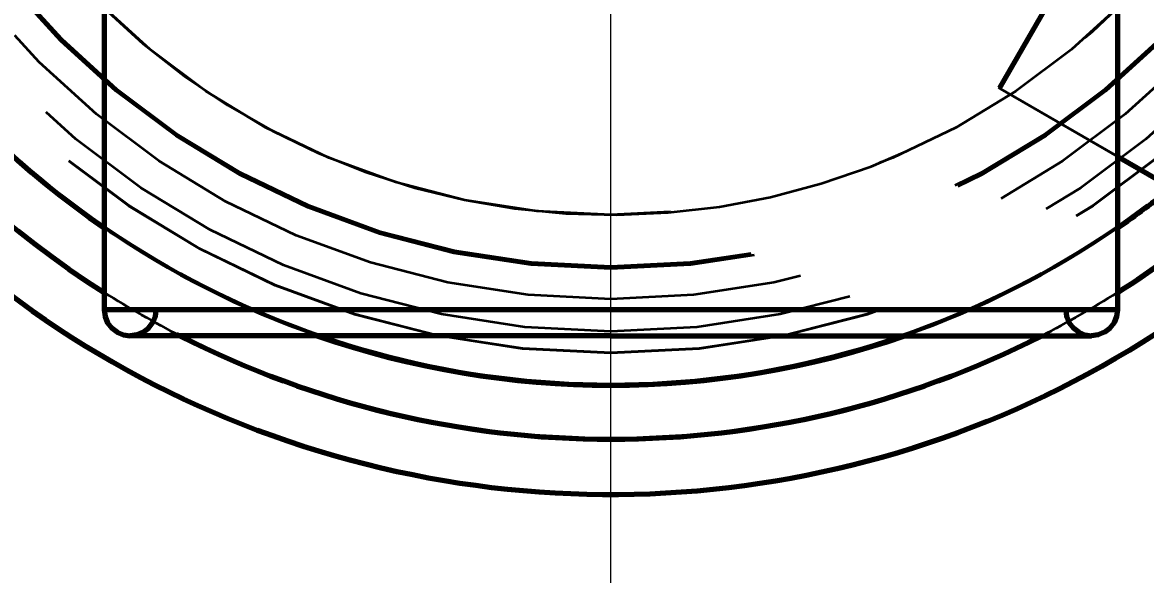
# Model space of a CAD drawing. Header units: millimetres. Extents: x 0 to 2382, y 0 to 420.
# Drawn here: x 159.06 to 164.27, y 134.85 to 137.41 of the extents above; entities that cross this region are included whole.
import ezdxf

# ---------------------------------------------------------------- set-up
doc = ezdxf.new("R2010")
doc.units = ezdxf.units.MM
doc.linetypes.add('IRAM-E-TRAZOS', pattern=[5, 4, -1])
doc.linetypes.add('IRAM-F-TRAZO-PUNTO', pattern=[20, 15, -2, 1, -2])
for name, color, linetype, lineweight in [('01-VISIBLE', 7, 'CONTINUOUS', 70), ('02-OCULTA', 4, 'IRAM-E-TRAZOS', 35), ('03-EJE', 1, 'IRAM-F-TRAZO-PUNTO', 18), ('04-COTA', 3, 'CONTINUOUS', 18)]:
    doc.layers.add(name, color=color, linetype=linetype, lineweight=lineweight)
doc.styles.add('ISO3098', font='isocpeur.ttf')
doc.dimstyles.new('FLAMA-IRAM', dxfattribs={"dimtxt": 3.5, "dimasz": 3.5, "dimexe": 2, "dimexo": 1.5, "dimgap": 1, "dimtad": 1, "dimdec": 1, "dimtxsty": 'ISO3098', "dimblk": 'IRAM_FLECHA', "dimblk1": 'IRAM_FLECHA', "dimblk2": 'IRAM_FLECHA', "dimcen": 2.5, "dimclrd": 256, "dimclre": 256, "dimclrt": 256, "dimazin": 3, "dimtfac": 1, "dimtmove": 0, "dimatfit": 3, "dimlwd": 18, "dimlwe": 18})

# ---------------------------------------------------------------- blocks, each defined once
blk = doc.blocks.new('IRAM_FLECHA')
blk.add_solid([(0, 0), (-1, 0.125), (-1, -0.125)])

msp = doc.modelspace()

# ---------------------------------------------------------------- linework, layer by layer
at = {"layer": '01-VISIBLE'}
for p, q in [((159.4409, 137.4781), (159.4409, 136.0781)), ((164.1409, 137.4781), (164.1409, 136.0781)), ((164.1409, 136.7893), (164.653, 136.4936))]:
    msp.add_line(p, q, dxfattribs=at)
for points in [[(161.7909, 136.0781), (161.7409, 136.0781), (161.6909, 136.0781), (161.6409, 136.0781), (161.5909, 136.0781), (161.5409, 136.0781), (161.4909, 136.0781), (161.4409, 136.0781), (161.3909, 136.0781), (161.3409, 136.0781), (161.2909, 136.0781), (161.2409, 136.0781), (161.1909, 136.0781), (161.1409, 136.0781), (161.0909, 136.0781), (161.0409, 136.0781), (160.9909, 136.0781), (160.9409, 136.0781), (160.8909, 136.0781), (160.8409, 136.0781), (160.7909, 136.0781), (160.7409, 136.0781), (160.6909, 136.0781), (160.6409, 136.0781), (160.5909, 136.0781), (160.5409, 136.0781), (160.4909, 136.0781), (160.4409, 136.0781), (160.3909, 136.0781), (160.3409, 136.0781), (160.2909, 136.0781), (160.2409, 136.0781), (160.1909, 136.0781), (160.1409, 136.0781), (160.0909, 136.0781), (160.0409, 136.0781), (159.9909, 136.0781), (159.9409, 136.0781), (159.8909, 136.0781), (159.8409, 136.0781), (159.7909, 136.0781), (159.7409, 136.0781), (159.6909, 136.0781), (159.6409, 136.0781), (159.5909, 136.0781), (159.5409, 136.0781), (159.4909, 136.0781), (159.4409, 136.0781)], [(159.4409, 136.0781), (159.4449, 136.0471), (159.4569, 136.0181), (159.476, 135.9933), (159.5009, 135.9742), (159.5298, 135.9622), (159.5609, 135.9581)], [(159.6809, 136.0781), (159.6768, 136.0471), (159.6648, 136.0181), (159.6457, 135.9933), (159.6209, 135.9742), (159.5919, 135.9622), (159.5609, 135.9581)], [(164.1409, 136.0781), (164.0909, 136.0781), (164.0409, 136.0781), (163.9909, 136.0781), (163.9409, 136.0781), (163.8909, 136.0781), (163.8409, 136.0781), (163.7909, 136.0781), (163.7409, 136.0781), (163.6909, 136.0781), (163.6409, 136.0781), (163.5909, 136.0781), (163.5409, 136.0781), (163.4909, 136.0781), (163.4409, 136.0781), (163.3909, 136.0781), (163.3409, 136.0781), (163.2909, 136.0781), (163.2409, 136.0781), (163.1909, 136.0781), (163.1409, 136.0781), (163.0909, 136.0781), (163.0409, 136.0781), (162.9909, 136.0781), (162.9409, 136.0781), (162.8909, 136.0781), (162.8409, 136.0781), (162.7909, 136.0781), (162.7409, 136.0781), (162.6909, 136.0781), (162.6409, 136.0781), (162.5909, 136.0781), (162.5409, 136.0781), (162.4909, 136.0781), (162.4409, 136.0781), (162.3909, 136.0781), (162.3409, 136.0781), (162.2909, 136.0781), (162.2409, 136.0781), (162.1909, 136.0781), (162.1409, 136.0781), (162.0909, 136.0781), (162.0409, 136.0781), (161.9909, 136.0781), (161.9409, 136.0781), (161.8909, 136.0781), (161.8409, 136.0781), (161.7909, 136.0781)], [(163.9009, 136.0781), (163.9049, 136.0471), (163.9169, 136.0181), (163.936, 135.9933), (163.9609, 135.9742), (163.9898, 135.9622), (164.0209, 135.9581)], [(164.1409, 136.0781), (164.1368, 136.0471), (164.1248, 136.0181), (164.1057, 135.9933), (164.0809, 135.9742), (164.0519, 135.9622), (164.0209, 135.9581)], [(161.7909, 135.9581), (161.7402, 135.9581), (161.6895, 135.9581), (161.6388, 135.9581), (161.5881, 135.9581), (161.5374, 135.9581), (161.4868, 135.9581), (161.4361, 135.9581), (161.3854, 135.9581), (161.3347, 135.9581), (161.284, 135.9581), (161.2334, 135.9581), (161.1827, 135.9581), (161.132, 135.9581), (161.0813, 135.9581), (161.0306, 135.9581), (160.9799, 135.9581), (160.9293, 135.9581), (160.8786, 135.9581), (160.8279, 135.9581), (160.7772, 135.9581), (160.7265, 135.9581), (160.6759, 135.9581), (160.6252, 135.9581), (160.5745, 135.9581), (160.5238, 135.9581), (160.4731, 135.9581), (160.4224, 135.9581), (160.3718, 135.9581), (160.3211, 135.9581), (160.2704, 135.9581), (160.2197, 135.9581), (160.169, 135.9581), (160.1184, 135.9581), (160.0677, 135.9581), (160.017, 135.9581), (159.9663, 135.9581), (159.9156, 135.9581), (159.8649, 135.9581), (159.8143, 135.9581), (159.7636, 135.9581), (159.7129, 135.9581), (159.6622, 135.9581), (159.6115, 135.9581), (159.5609, 135.9581)], [(159.5609, 135.9581), (159.5609, 135.9581), (159.5609, 135.9581), (159.5609, 135.9581), (159.5609, 135.9581), (159.5609, 135.9581), (159.5609, 135.9581)], [(161.7909, 135.9581), (161.8415, 135.9581), (161.8922, 135.9581), (161.9429, 135.9581), (161.9936, 135.9581), (162.0443, 135.9581), (162.0949, 135.9581), (162.1456, 135.9581), (162.1963, 135.9581), (162.247, 135.9581), (162.2977, 135.9581), (162.3484, 135.9581), (162.399, 135.9581), (162.4497, 135.9581), (162.5004, 135.9581), (162.5511, 135.9581), (162.6018, 135.9581), (162.6524, 135.9581), (162.7031, 135.9581), (162.7538, 135.9581), (162.8045, 135.9581), (162.8552, 135.9581), (162.9059, 135.9581), (162.9565, 135.9581), (163.0072, 135.9581), (163.0579, 135.9581), (163.1086, 135.9581), (163.1593, 135.9581), (163.2099, 135.9581), (163.2606, 135.9581), (163.3113, 135.9581), (163.362, 135.9581), (163.4127, 135.9581), (163.4634, 135.9581), (163.514, 135.9581), (163.5647, 135.9581), (163.6154, 135.9581), (163.6661, 135.9581), (163.7168, 135.9581), (163.7674, 135.9581), (163.8181, 135.9581), (163.8688, 135.9581), (163.9195, 135.9581), (163.9702, 135.9581), (164.0209, 135.9581)]]:
    msp.add_lwpolyline(points, dxfattribs=at)
for radius, start, end in [(4.656, -165.0645, -48.7939), (4.4, -162.8152, -122.2823), (4.15, -161.7446, -124.4902), (4.15, -55.5098, -51.189), (4.4, -57.7177, -49.9323), (4.4, -117.0123, -62.9877), (4.15, -109.1648, -70.8352)]:
    msp.add_arc((161.7909, 139.8781), radius, start, end, dxfattribs=at)
at = {"layer": '02-OCULTA'}
for p, q in [((163.5885, 137.1082), (163.802, 137.4781)), ((163.598, 137.1027), (163.8148, 137.4781)), ((163.5885, 137.1082), (163.598, 137.1027)), ((164.6375, 136.5026), (163.5885, 137.1082)), ((163.598, 137.1027), (164.1409, 136.7893))]:
    msp.add_line(p, q, dxfattribs=at)
for points in [[(164.279, 136.5642), (164.2266, 136.5256), (164.1737, 136.4877), (164.1201, 136.4507), (164.066, 136.4145), (164.0113, 136.3792), (163.9561, 136.3448), (163.9003, 136.3112), (163.844, 136.2785), (163.7872, 136.2467), (163.7299, 136.2158), (163.6722, 136.1858), (163.614, 136.1567), (163.5553, 136.1285), (163.4962, 136.1013), (163.4366, 136.075), (163.3767, 136.0496), (163.3164, 136.0251), (163.2556, 136.0017), (163.1946, 135.9791), (163.1332, 135.9576), (163.0714, 135.937), (163.0094, 135.9173), (162.947, 135.8987), (162.8843, 135.881), (162.8214, 135.8643), (162.7582, 135.8486), (162.6948, 135.8339), (162.6312, 135.8202), (162.5674, 135.8075), (162.5033, 135.7958), (162.4391, 135.7851), (162.3747, 135.7755), (162.3102, 135.7668), (162.2456, 135.7592), (162.1808, 135.7525), (162.116, 135.7469), (162.0511, 135.7423), (161.9861, 135.7387), (161.921, 135.7362), (161.8559, 135.7346), (161.7908, 135.7341), (161.7258, 135.7346), (161.6607, 135.7362), (161.5956, 135.7387), (161.5306, 135.7423), (161.4657, 135.7469), (161.4009, 135.7525), (161.3361, 135.7592), (161.2715, 135.7668), (161.207, 135.7755), (161.1426, 135.7851), (161.0784, 135.7958), (161.0143, 135.8075), (160.9505, 135.8202), (160.8869, 135.8339), (160.8234, 135.8486), (160.7603, 135.8643), (160.6974, 135.881), (160.6347, 135.8987), (160.5723, 135.9173), (160.5103, 135.937), (160.4485, 135.9576), (160.3871, 135.9791), (160.3261, 136.0017), (160.2653, 136.0251), (160.205, 136.0496), (160.1451, 136.075), (160.0855, 136.1013), (160.0264, 136.1285), (159.9677, 136.1567), (159.9095, 136.1858), (159.8517, 136.2158), (159.7945, 136.2467), (159.7377, 136.2785), (159.6814, 136.3112), (159.6256, 136.3448), (159.5704, 136.3792), (159.5157, 136.4145), (159.4616, 136.4507), (159.408, 136.4877), (159.3551, 136.5256), (159.3027, 136.5642), (159.251, 136.6037), (159.1998, 136.644), (159.1494, 136.6851), (159.0995, 136.727), (159.0504, 136.7697)], [(159.4409, 136.0781), (159.4909, 136.0781), (159.5409, 136.0781), (159.5909, 136.0781), (159.6409, 136.0781), (159.6909, 136.0781), (159.7409, 136.0781), (159.7909, 136.0781), (159.8409, 136.0781), (159.8909, 136.0781), (159.9409, 136.0781), (159.9909, 136.0781), (160.0409, 136.0781), (160.0909, 136.0781), (160.1409, 136.0781), (160.1909, 136.0781), (160.2409, 136.0781), (160.2909, 136.0781), (160.3409, 136.0781), (160.3909, 136.0781), (160.4409, 136.0781), (160.4909, 136.0781), (160.5409, 136.0781), (160.5909, 136.0781), (160.6409, 136.0781), (160.6909, 136.0781), (160.7409, 136.0781), (160.7909, 136.0781), (160.8409, 136.0781), (160.8909, 136.0781), (160.9409, 136.0781), (160.9909, 136.0781), (161.0409, 136.0781), (161.0909, 136.0781), (161.1409, 136.0781), (161.1909, 136.0781), (161.2409, 136.0781), (161.2909, 136.0781), (161.3409, 136.0781), (161.3909, 136.0781), (161.4409, 136.0781), (161.4909, 136.0781), (161.5409, 136.0781), (161.5909, 136.0781), (161.6409, 136.0781), (161.6909, 136.0781), (161.7409, 136.0781), (161.7909, 136.0781)], [(163.9009, 136.0781), (163.8506, 136.0781), (163.8004, 136.0781), (163.7501, 136.0781), (163.6999, 136.0781), (163.6497, 136.0781), (163.5994, 136.0781), (163.5492, 136.0781), (163.4989, 136.0781), (163.4487, 136.0781), (163.3985, 136.0781), (163.3482, 136.0781), (163.298, 136.0781), (163.2478, 136.0781), (163.1975, 136.0781), (163.1473, 136.0781), (163.097, 136.0781), (163.0468, 136.0781), (162.9966, 136.0781), (162.9463, 136.0781), (162.8961, 136.0781), (162.8459, 136.0781), (162.7956, 136.0781), (162.7454, 136.0781), (162.6951, 136.0781), (162.6449, 136.0781), (162.5947, 136.0781), (162.5444, 136.0781), (162.4942, 136.0781), (162.4439, 136.0781), (162.3937, 136.0781), (162.3435, 136.0781), (162.2932, 136.0781), (162.243, 136.0781), (162.1928, 136.0781), (162.1425, 136.0781), (162.0923, 136.0781), (162.042, 136.0781), (161.9918, 136.0781), (161.9416, 136.0781), (161.8913, 136.0781), (161.8411, 136.0781), (161.7909, 136.0781), (161.7406, 136.0781), (161.6904, 136.0781), (161.6401, 136.0781), (161.5899, 136.0781), (161.5397, 136.0781), (161.4894, 136.0781), (161.4392, 136.0781), (161.3889, 136.0781), (161.3387, 136.0781), (161.2885, 136.0781), (161.2382, 136.0781), (161.188, 136.0781), (161.1378, 136.0781), (161.0875, 136.0781), (161.0373, 136.0781), (160.987, 136.0781), (160.9368, 136.0781), (160.8866, 136.0781), (160.8363, 136.0781), (160.7861, 136.0781), (160.7359, 136.0781), (160.6856, 136.0781), (160.6354, 136.0781), (160.5851, 136.0781), (160.5349, 136.0781), (160.4847, 136.0781), (160.4344, 136.0781), (160.3842, 136.0781), (160.3339, 136.0781), (160.2837, 136.0781), (160.2335, 136.0781), (160.1832, 136.0781), (160.133, 136.0781), (160.0828, 136.0781), (160.0325, 136.0781), (159.9823, 136.0781), (159.932, 136.0781), (159.8818, 136.0781), (159.8316, 136.0781), (159.7813, 136.0781), (159.7311, 136.0781), (159.6809, 136.0781)], [(159.6809, 136.0781), (159.7311, 136.0781), (159.7813, 136.0781), (159.8316, 136.0781), (159.8818, 136.0781), (159.932, 136.0781), (159.9823, 136.0781), (160.0325, 136.0781), (160.0828, 136.0781), (160.133, 136.0781), (160.1832, 136.0781), (160.2335, 136.0781), (160.2837, 136.0781), (160.3339, 136.0781), (160.3842, 136.0781), (160.4344, 136.0781), (160.4847, 136.0781), (160.5349, 136.0781), (160.5851, 136.0781), (160.6354, 136.0781), (160.6856, 136.0781), (160.7359, 136.0781), (160.7861, 136.0781), (160.8363, 136.0781), (160.8866, 136.0781), (160.9368, 136.0781), (160.987, 136.0781), (161.0373, 136.0781), (161.0875, 136.0781), (161.1378, 136.0781), (161.188, 136.0781), (161.2382, 136.0781), (161.2885, 136.0781), (161.3387, 136.0781), (161.3889, 136.0781), (161.4392, 136.0781), (161.4894, 136.0781), (161.5397, 136.0781), (161.5899, 136.0781), (161.6401, 136.0781), (161.6904, 136.0781), (161.7406, 136.0781), (161.7909, 136.0781)], [(161.7909, 136.0781), (161.8409, 136.0781), (161.8909, 136.0781), (161.9409, 136.0781), (161.9909, 136.0781), (162.0409, 136.0781), (162.0909, 136.0781), (162.1409, 136.0781), (162.1909, 136.0781), (162.2409, 136.0781), (162.2909, 136.0781), (162.3409, 136.0781), (162.3909, 136.0781), (162.4409, 136.0781), (162.4909, 136.0781), (162.5409, 136.0781), (162.5909, 136.0781), (162.6409, 136.0781), (162.6909, 136.0781), (162.7409, 136.0781), (162.7909, 136.0781), (162.8409, 136.0781), (162.8909, 136.0781), (162.9409, 136.0781), (162.9909, 136.0781), (163.0409, 136.0781), (163.0909, 136.0781), (163.1409, 136.0781), (163.1909, 136.0781), (163.2409, 136.0781), (163.2909, 136.0781), (163.3409, 136.0781), (163.3909, 136.0781), (163.4409, 136.0781), (163.4909, 136.0781), (163.5409, 136.0781), (163.5909, 136.0781), (163.6409, 136.0781), (163.6909, 136.0781), (163.7409, 136.0781), (163.7909, 136.0781), (163.8409, 136.0781), (163.8909, 136.0781), (163.9409, 136.0781), (163.9909, 136.0781), (164.0409, 136.0781), (164.0909, 136.0781), (164.1409, 136.0781)], [(161.7909, 136.0781), (161.8411, 136.0781), (161.8913, 136.0781), (161.9416, 136.0781), (161.9918, 136.0781), (162.042, 136.0781), (162.0923, 136.0781), (162.1425, 136.0781), (162.1928, 136.0781), (162.243, 136.0781), (162.2932, 136.0781), (162.3435, 136.0781), (162.3937, 136.0781), (162.4439, 136.0781), (162.4942, 136.0781), (162.5444, 136.0781), (162.5947, 136.0781), (162.6449, 136.0781), (162.6951, 136.0781), (162.7454, 136.0781), (162.7956, 136.0781), (162.8459, 136.0781), (162.8961, 136.0781), (162.9463, 136.0781), (162.9966, 136.0781), (163.0468, 136.0781), (163.097, 136.0781), (163.1473, 136.0781), (163.1975, 136.0781), (163.2478, 136.0781), (163.298, 136.0781), (163.3482, 136.0781), (163.3985, 136.0781), (163.4487, 136.0781), (163.4989, 136.0781), (163.5492, 136.0781), (163.5994, 136.0781), (163.6497, 136.0781), (163.6999, 136.0781), (163.7501, 136.0781), (163.8004, 136.0781), (163.8506, 136.0781), (163.9009, 136.0781)], [(159.5609, 135.9581), (159.611, 135.9581), (159.6611, 135.9581), (159.7112, 135.9581), (159.7613, 135.9581), (159.8114, 135.9581), (159.8615, 135.9581), (159.9117, 135.9581), (159.9618, 135.9581), (160.0119, 135.9581), (160.062, 135.9581), (160.1121, 135.9581), (160.1622, 135.9581), (160.2123, 135.9581), (160.2624, 135.9581), (160.3125, 135.9581), (160.3627, 135.9581), (160.4128, 135.9581), (160.4629, 135.9581), (160.513, 135.9581), (160.5631, 135.9581), (160.6132, 135.9581), (160.6633, 135.9581), (160.7134, 135.9581), (160.7636, 135.9581), (160.8137, 135.9581), (160.8638, 135.9581), (160.9139, 135.9581), (160.964, 135.9581), (161.0141, 135.9581), (161.0642, 135.9581), (161.1143, 135.9581), (161.1645, 135.9581), (161.2146, 135.9581), (161.2647, 135.9581), (161.3148, 135.9581), (161.3649, 135.9581), (161.415, 135.9581), (161.4651, 135.9581), (161.5152, 135.9581), (161.5654, 135.9581), (161.6155, 135.9581), (161.6656, 135.9581), (161.7157, 135.9581), (161.7658, 135.9581), (161.8159, 135.9581), (161.866, 135.9581), (161.9161, 135.9581), (161.9663, 135.9581), (162.0164, 135.9581), (162.0665, 135.9581), (162.1166, 135.9581), (162.1667, 135.9581), (162.2168, 135.9581), (162.2669, 135.9581), (162.317, 135.9581), (162.3671, 135.9581), (162.4173, 135.9581), (162.4674, 135.9581), (162.5175, 135.9581), (162.5676, 135.9581), (162.6177, 135.9581), (162.6678, 135.9581), (162.7179, 135.9581), (162.768, 135.9581), (162.8182, 135.9581), (162.8683, 135.9581), (162.9184, 135.9581), (162.9685, 135.9581), (163.0186, 135.9581), (163.0687, 135.9581), (163.1188, 135.9581), (163.1689, 135.9581), (163.2191, 135.9581), (163.2692, 135.9581), (163.3193, 135.9581), (163.3694, 135.9581), (163.4195, 135.9581), (163.4696, 135.9581), (163.5197, 135.9581), (163.5698, 135.9581), (163.62, 135.9581), (163.6701, 135.9581), (163.7202, 135.9581), (163.7703, 135.9581), (163.8204, 135.9581), (163.8705, 135.9581), (163.9206, 135.9581), (163.9707, 135.9581), (164.0209, 135.9581)]]:
    msp.add_lwpolyline(points, dxfattribs=at)
for radius in [16.096, 16, 16, 16, 15.68, 15.68, 15.68, 15.68, 15.68, 15.68, 15.68, 15.68, 15.36, 15.36, 15.36, 15.36, 4.4, 4.15, 4.001, 4.001, 4, 4, 3.9, 3.9, 3.75, 3.75, 3.61, 3.61, 3.6, 3.6, 3.36, 3.36, 3.36]:
    msp.add_circle((161.7909, 139.8781), radius, dxfattribs=at)
for radius, start, end in [(16.03, 162, 18), (16.03, 162, 18), (16, 162, 18), (16, 162, 18), (3.36, -134.3793, -3.4852), (4.15, -124.4902, -109.1648), (4.15, -70.8352, -55.5098), (4.4, -122.2823, -117.0123), (4.4, -62.9877, -57.7177)]:
    msp.add_arc((161.7909, 139.8781), radius, start, end, dxfattribs=at)
at = {"layer": '03-EJE'}
msp.add_line((161.7909, 123.5781), (161.7909, 156.1781), dxfattribs=at)

# ---------------------------------------------------------------- dimensions: what is measured, and where the dimension line sits
at = {"layer": '04-COTA'}
msp.add_linear_dim(base=(145.7909, 92.7906), p1=(145.7909, 139.8781), p2=(177.7909, 139.8781), dimstyle='FLAMA-IRAM', override={"dimlfac": 10, "dimpost": '%%c<>'}, dxfattribs=at).render()

doc.saveas('drawing.dxf')
